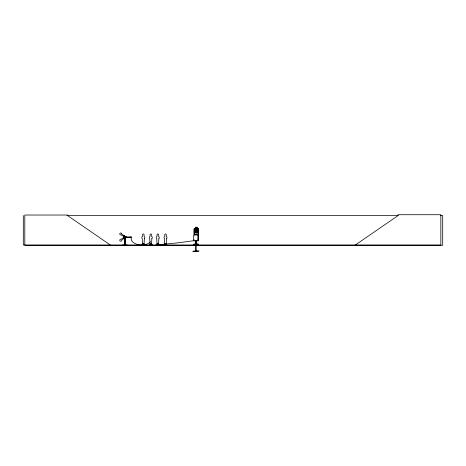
<?xml version="1.0" encoding="UTF-8"?>
<svg xmlns="http://www.w3.org/2000/svg" width="466" height="466" viewBox="0 0 466 466"><rect width="100%" height="100%" fill="white"/><g stroke="black" fill="none" stroke-linecap="round" stroke-linejoin="round"><path stroke-width="0.7" d="M125.436 236.699L125.436 237.066L125.931 237.066M194.13 235.004L194.153 228.713L194.584 228.719L194.561 235.004M125.278 244.97L125.278 237.794L124.137 238.522L126.484 237.485L124.445 238.522L124.445 235.493L124.137 235.493L123.455 237.794L123.455 237.485L124.445 235.493L124.445 238.522L124.137 238.522L124.137 235.493L124.55 236.641M150.978 243.683L150.611 243.636L150.978 243.59M150.728 243.508L150.757 243.77M143.19 243.765L143.406 243.479L143.184 243.765M157.968 243.59L157.601 243.636L157.968 243.683M157.828 243.502L157.747 243.77M165.447 243.613L165.477 243.502M143.446 243.765L143.155 243.636L143.446 243.508M197.98 234.526L198.469 233.111L198.469 229.214L198.003 228.678M198.516 233.122L198.015 234.573L194.584 234.573L194.136 233.122L194.136 229.202L194.602 228.678L198.516 228.742L198.539 240.637L198.044 240.637L198.085 228.742M123.455 237.794L124.445 235.493M194.182 229.22L194.625 228.73M142.089 245.023L142.206 244.062L142.369 244.679M142.52 245.023L142.782 245.029M143.883 245.023L144.431 244.836L144.437 244.062L144.18 245.023L143.749 245.023M141.961 245.023L144.425 245.017M149.446 245.023C149.213 244.4 152.568 244.33 151.613 245.011L151.234 245.023M149.854 244.062L149.574 245.023M149.953 245.011L150.302 245.005L149.563 244.836L152.062 245.029L151.916 244.062L151.648 245.029M151.951 245.017L151.363 245.023M156.611 244.679L156.39 245.023L156.856 244.062L156.856 244.679L158.836 244.679L158.9 245.017M157.153 245.017L156.553 244.836M158.463 245.017L158.172 245.011L158.65 245.005L158.906 244.062L158.79 245.023M164.253 245.023L165.022 245.005L164.597 245.023M166.566 244.836L166.455 244.062L166.554 244.836L165.902 245.011L166.519 245.023M166.467 245.011L166.816 245.005L166.508 244.836M124.445 238.522L125.465 237.485L125.471 236.804L126.571 236.804L126.571 237.485L124.474 237.485M355.29 245.029L398.069 215.589L398.069 214.721L440.842 214.721L440.842 245.029L23.3 245.029L23.3 215.589M124.137 238.522L126.484 237.485M142.392 245.023L142.078 244.679L144.361 244.679M142.654 245.029L142.206 244.836M144.577 245.029L144.419 244.062M149.988 245.029L149.691 244.836M124.824 237.538L125.529 237.31M67.034 215.589L398.29 215.589M440.516 215.589L442.7 215.589L442.7 245.279L24.803 245.279L24.803 215.03L67.582 215.03L67.582 215.589L110.355 245.029M197.06 227.222L195.598 227.222L195.644 228.73L194.916 229.214L194.916 231.946L195.644 233.111L197.007 233.111L197.741 231.946L197.741 229.214L197.007 228.73L197.007 227.268L197.06 228.678M124.474 236.431L125.465 236.431M126.571 237.013L130.288 237.013M126.571 237.27L130.288 237.27M198.044 239.646L198.539 239.646M196.122 241.009L196.495 240.637M193.961 244.184L198.662 244.184M142.747 244.557L143.738 244.557M150.233 244.557L151.223 244.557M164.952 244.557L165.943 244.557M164.282 244.679L166.566 244.679M166.642 244.836L155.65 245.029M195.703 250.289L196.134 250.289M124.824 236.606L125.529 236.833M164.737 244.924L164.119 245.023L164.556 244.784M157.24 245.017L156.681 244.836M143.365 243.485L143.417 243.567M194.182 233.111L194.625 234.526M198.662 244.167L198.662 245.029M198.411 245.029C199.815 243.532 192.773 243.514 194.206 245.029M196.681 240.753L196.681 245.029M196.436 240.637L196.436 245.029M196.186 240.637L196.186 245.029M196.104 240.427L196.104 251.028M195.941 240.753L195.941 245.029M195.732 240.427L195.732 251.028M194.083 239.646L194.083 240.637M193.961 244.167L193.961 245.029M166.455 244.062L166.455 244.679M165.867 244.679L165.867 243.38L165.185 243.38L165.185 244.679M164.585 244.679L164.399 244.062L164.329 244.836M164.317 244.679L164.312 245.029M158.137 244.679L158.137 243.38L157.456 243.38L157.456 244.679M156.838 244.062L156.838 244.679M151.147 244.679L151.147 243.38L150.466 243.38L150.466 244.679M143.662 244.679L143.662 243.38L142.98 243.38L142.98 244.679M131.272 236.582L131.272 237.701M130.288 236.582L130.288 237.701M127.276 245.029L122.447 245.029M124.97 237.794L124.97 244.97M124.661 238.51L124.661 244.97M150.372 241.761A10.054 6.006 3.1 0 1 138.315 244.667A10.054 6.006 3.1 0 1 131.272 237.683M193.495 240.701A41.818 3.396 -5.8 0 1 166.304 244.015M164.981 244.137A41.818 3.396 -5.8 0 1 158.492 244.679M144.361 238.633L144.052 244.359L142.567 244.359L142.264 238.633A1.485 1.485 0 0 1 142.573 236.297L142.567 234.695A0.74 0.74 0 0 1 143.312 233.955A0.74 0.74 0 0 1 144.052 234.695L144.052 236.297A1.485 1.485 0 0 1 144.361 238.633M151.846 238.633L151.537 244.359L150.052 244.359L149.749 238.633A1.485 1.485 0 0 1 150.052 236.297L150.052 234.695A0.74 0.74 0 0 1 150.798 233.955A0.74 0.74 0 0 1 151.537 234.695L151.537 236.297A1.485 1.485 0 0 1 151.846 238.633M158.836 238.633L158.527 244.359L157.042 244.359L156.733 238.633A1.485 1.485 0 0 1 157.042 236.297L157.042 234.695A0.74 0.74 0 0 1 157.788 233.955A0.74 0.74 0 0 1 158.527 234.695L158.527 236.297A1.485 1.485 0 0 1 158.836 238.633M166.566 238.633L166.257 244.359L164.778 244.359L164.469 238.633A1.485 1.485 0 0 1 164.778 236.297L164.778 234.695A0.74 0.74 0 0 1 165.517 233.955A0.74 0.74 0 0 1 166.257 234.695L166.257 236.297A1.485 1.485 0 0 1 166.566 238.633M121.743 234.049L124.981 236.553L124.544 237.153L121.16 234.852A0.99 0.99 0 0 1 119.797 234.188A0.99 0.99 0 0 1 120.688 232.959A0.99 0.99 0 0 1 121.743 234.049M197.607 232.569L197.135 232.616L196.332 231.2C195.778 233.414 193.978 232.971 196.023 230.88C194.089 229.208 195.813 228.328 196.308 230.554C196.862 228.451 198.603 228.893 196.623 230.891L197.607 232.569M124.492 237.025L121.16 239.297A0.99 0.99 0 0 0 119.797 239.961A0.99 0.99 0 0 0 120.688 241.19A0.99 0.99 0 0 0 121.743 240.095L124.929 237.631L124.492 237.025M196.763 227.513L195.889 227.513L195.889 227.996L196.763 227.996L196.763 227.513M197.007 229.214L195.644 229.214L195.644 231.946L197.007 231.946L197.007 229.214M198.143 234.951L193.693 234.951L193.693 240.887L198.143 240.887L198.143 234.951M198.889 251.028L192.947 251.279L198.889 251.028M124.457 237.689A0.868 0.868 0 0 0 125.902 237.293A0.868 0.868 0 0 0 124.83 236.239A0.868 0.868 0 0 0 124.457 237.689"/></g></svg>
